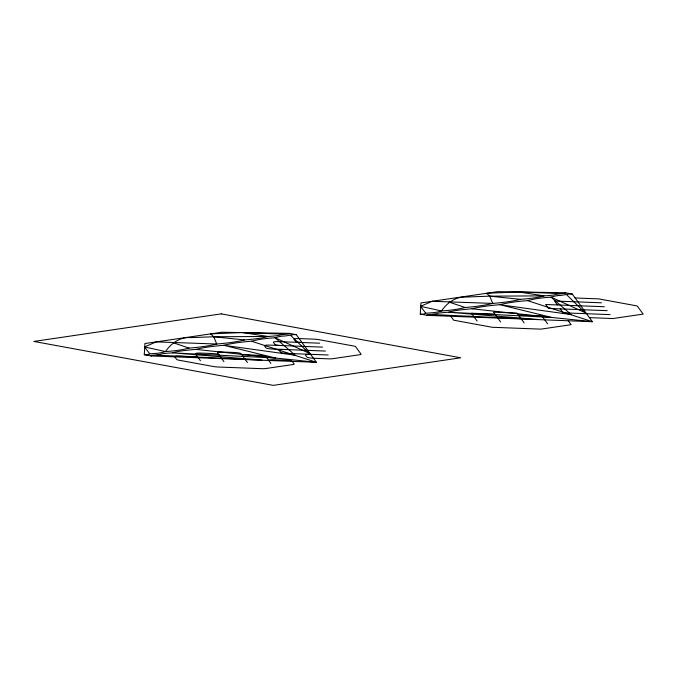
<?xml version="1.0" encoding="UTF-8"?>
<svg xmlns="http://www.w3.org/2000/svg" width="677" height="677" viewBox="0 0 677 677"><rect width="100%" height="100%" fill="white"/><g stroke="black" fill="none" stroke-linecap="round" stroke-linejoin="round"><path stroke-width="1.02" d="M144.277 354.68L144.954 343.544L221.785 332.246L289.231 333.355L296.264 334.641L316.404 362.297L151.31 355.975L144.277 354.68L147.044 354.841L149.795 353.868L158.223 353.199A57.545 9.199 3.4 0 0 165.501 351.558A68.986 11.027 3.4 0 0 178.22 350.263A101.804 16.273 3.4 0 0 189.018 348.096A110.012 17.585 3.4 0 0 204.344 346.421A123.578 19.76 3.4 0 0 216.758 344.018A123.578 19.76 3.4 0 0 232.626 342.257A110.012 17.585 3.4 0 0 244.49 339.939A101.804 16.273 3.4 0 0 258.749 338.415A68.986 11.027 3.4 0 0 267.999 336.477A57.545 9.199 3.4 0 0 278.755 335.47C279.593 334.328 292.929 334.159 289.231 333.355M420.273 314.077L420.95 302.941L497.781 291.635L565.236 292.743L572.26 294.038L592.4 321.693L427.305 315.364L420.273 314.077L423.04 314.23L425.791 313.265L434.219 312.596A57.545 9.199 3.4 0 0 441.506 310.955A68.986 11.027 3.4 0 0 454.216 309.651A101.804 16.273 3.4 0 0 465.014 307.493A110.012 17.585 3.4 0 0 480.348 305.809A123.578 19.76 3.4 0 0 492.754 303.414A123.578 19.76 3.4 0 0 508.622 301.646A110.012 17.585 3.4 0 0 520.486 299.327A101.804 16.273 3.4 0 0 534.754 297.804A68.986 11.027 3.4 0 0 544.003 295.874A57.545 9.199 3.4 0 0 554.751 294.859C555.572 293.733 568.849 293.539 565.236 292.743M144.531 346.946L156.209 341.893L216.758 344.018L213.729 336.765L210.53 333.896L242.391 332.542L268.007 336.477L213.729 336.765L190.948 337.611C180.454 336.714 171.163 343.137 165.51 351.558L144.531 346.946L149.795 353.868M420.527 306.334L432.205 301.282L492.754 303.414L489.725 296.154L486.526 293.293L518.396 291.939L544.003 295.874L489.725 296.154L465.048 297.076C455.249 296.754 446.845 303.118 441.506 310.955L420.527 306.334L425.791 313.265M151.31 355.975C147.882 355.213 160.694 354.968 161.735 353.851A55.7 8.903 3.4 0 1 172.542 352.852A66.837 10.688 3.4 0 1 181.732 350.906A98.487 15.749 3.4 0 1 196.051 349.391A106.484 17.027 3.4 0 1 207.856 347.064A119.567 19.117 3.4 0 1 223.791 345.312A119.567 19.117 3.4 0 1 236.138 342.9A106.484 17.027 3.4 0 1 251.522 341.225A98.487 15.749 3.4 0 1 262.261 339.059A66.837 10.688 3.4 0 1 275.04 337.772A55.7 8.903 3.4 0 1 282.258 336.114C287.133 336.283 291.516 334.235 296.264 334.641M558.263 295.51C563.129 295.671 567.512 293.632 572.26 294.038M427.305 315.364C423.887 314.61 436.69 314.356 437.731 313.239A55.7 8.903 3.4 0 1 448.538 312.241A66.837 10.688 3.4 0 1 457.728 310.294A98.487 15.749 3.4 0 1 472.047 308.78A106.484 17.027 3.4 0 1 483.852 306.453A119.567 19.117 3.4 0 1 499.787 304.701A119.567 19.117 3.4 0 1 512.134 302.289A106.484 17.027 3.4 0 1 527.518 300.622A98.487 15.749 3.4 0 1 538.257 298.447A66.837 10.688 3.4 0 1 551.036 297.161A55.7 8.903 3.4 0 1 558.254 295.51M518.396 291.939L559.718 293.556M575.128 297.973L598.62 298.87L637.218 305.953L643.15 314.103L612.947 318.545L589.455 317.64M601.481 302.805L554.505 301.003L557.366 304.938M604.349 306.74L545.628 304.489L548.488 308.424L607.218 310.675M610.079 314.61L563.103 312.808L560.234 308.873M494.912 314.128L471.42 313.231L477.15 321.101M518.404 315.033L541.888 315.931L547.625 323.801M242.391 332.542L283.714 334.167M319.646 343.188L278.509 341.614A5.89 0.939 3.4 0 0 273.381 342.367L274.82 344.348A5.89 0.939 3.4 0 0 281.37 345.549M322.514 347.123L269.624 345.101A5.89 0.939 3.4 0 0 264.504 345.854L265.943 347.834A5.89 0.939 3.4 0 0 272.493 349.036L325.383 351.058M328.243 354.993L287.107 353.419A5.89 0.939 3.4 0 1 280.557 352.218L279.11 350.237A5.89 0.939 3.4 0 1 284.238 349.484M432.823 314.551L538.003 319.468L448.538 312.241L551.755 317.445L592.4 321.693L527.518 300.622M156.827 355.163L261.999 360.079L172.533 352.852L275.759 358.057L316.404 362.297L251.522 341.225M489.725 296.154L520.486 299.327M213.729 336.765L244.49 339.939M472.047 308.78L551.755 317.445L499.787 304.701L571.202 314.585L551.036 297.161L584.962 312.562L566.742 294.85M196.051 349.391L275.759 358.057L223.782 345.304L295.206 355.197L275.04 337.764L308.966 353.174L290.746 335.453M465.014 307.493L449.189 302.12M189.018 348.096L173.194 342.731M568.248 320.763L571.109 324.698L540.906 329.14L492.255 327.279L453.666 320.196L450.797 316.261M524.133 322.895L516.966 313.062L493.474 312.165L500.642 321.998M270.91 363.431L265.892 356.534A5.89 0.939 3.4 0 0 259.342 355.332L247.528 354.883A5.89 0.939 3.4 0 0 242.4 355.637M247.418 362.525L240.97 353.673A5.89 0.939 3.4 0 0 234.42 352.472L222.606 352.015A5.89 0.939 3.4 0 0 217.478 352.768L223.935 361.628M200.443 360.731L195.425 353.834A5.89 0.939 3.4 0 1 200.544 353.081L212.366 353.538A5.89 0.939 3.4 0 1 218.916 354.74M310.591 354.316A5.89 0.939 3.4 0 0 305.471 355.07L306.909 357.05A5.89 0.939 3.4 0 0 313.459 358.251L328.692 358.835A5.89 0.939 3.4 0 0 332.61 358.708L359.817 354.706A5.89 0.939 3.4 0 0 361.019 354.079L355.67 346.742A5.89 0.939 3.4 0 0 353.462 345.981L318.698 339.609A5.89 0.939 3.4 0 0 314.365 339.16L299.132 338.576A5.89 0.939 3.4 0 0 294.004 339.329L295.443 341.31A5.89 0.939 3.4 0 0 301.993 342.511M268.761 360.469A5.89 0.939 3.4 0 1 273.88 359.715L285.702 360.172A5.89 0.939 3.4 0 1 292.244 361.374L294.106 363.921A5.89 0.939 3.4 0 1 292.904 364.548L265.697 368.55A5.89 0.939 3.4 0 1 261.779 368.677L217.969 367.002A5.89 0.939 3.4 0 1 213.627 366.553L178.872 360.181A5.89 0.939 3.4 0 1 176.655 359.419L174.801 356.872A5.89 0.939 3.4 0 1 179.921 356.119L191.735 356.567A5.89 0.939 3.4 0 1 198.285 357.769M221.235 313.866L33.85 341.436L273.313 385.365L460.707 357.794L221.235 313.866"/></g></svg>
